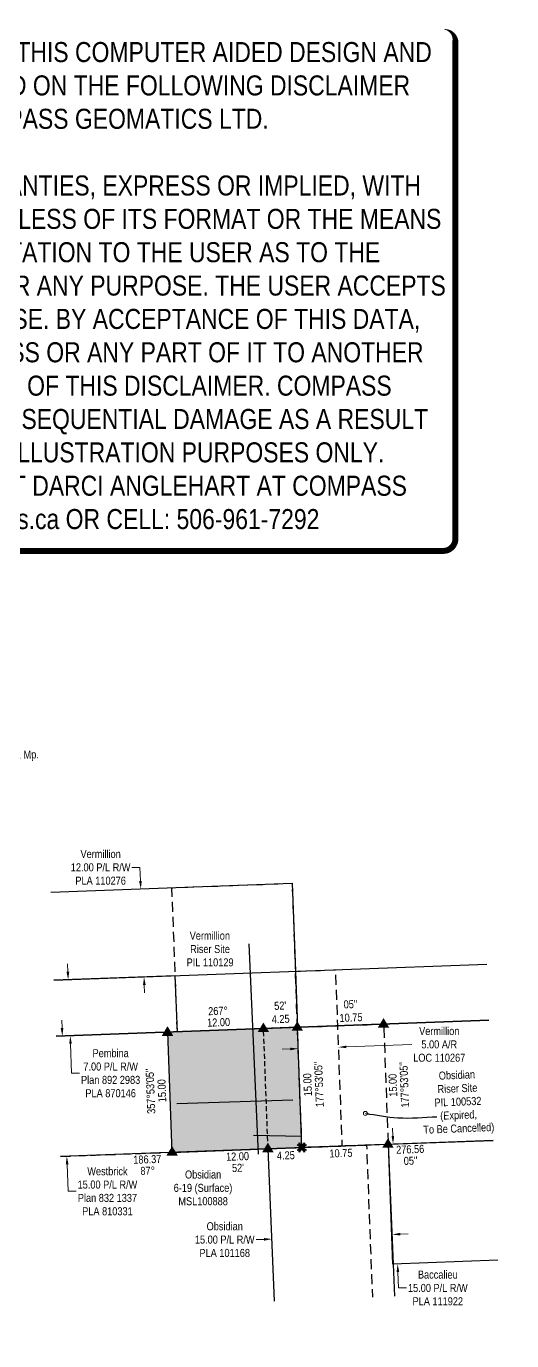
# Model space of a CAD drawing. Extents: x 592621 to 594396, y 5899332 to 5901085.
# Drawn here: x 593791 to 594396, y 5899443 to 5901085 of the extents above; entities that cross this region are included whole.
import ezdxf
from ezdxf.enums import TextEntityAlignment as Align

# ---------------------------------------------------------------- set-up
doc = ezdxf.new("R2010")
doc.units = 0
doc.header["$LTSCALE"] = 5
doc.header["$PDSIZE"] = 0.5
doc.linetypes.add('foc-ACCESSROAD', pattern=[3.75, 2.5, -1.25])
doc.linetypes.add('foc-TRAV', pattern=[1.875, 1.25, -0.625])
doc.layers.get('Defpoints').update_dxf_attribs({"color": 9})
doc.layers.add('AS-PIPE-AG', color=7, linetype='Continuous', true_color=0x7d00fa)
for name, color, linetype in [('C-AR', 13, 'foc-ACCESSROAD'), ('C-RW', 13, 'Continuous'), ('C-WS', 13, 'foc-ACCESSROAD'), ('F-AR', 190, 'foc-ACCESSROAD'), ('F-RW', 190, 'Continuous'), ('F-WS', 190, 'foc-ACCESSROAD'), ('L-BD', 7, 'Continuous'), ('L-MON', 1, 'Continuous'), ('P-PROPOSED', 10, 'Continuous'), ('P-PROPOSED-H', 21, 'Continuous'), ('P-TRAV', 4, 'foc-TRAV')]:
    doc.layers.add(name, color=color, linetype=linetype)
for name, color, linetype, lineweight in [('C-RW-T', 13, 'Continuous', 9), ('C-WS-T', 13, 'Continuous', 9), ('F-AR-T', 190, 'Continuous', 9), ('F-RW-T', 190, 'Continuous', 9), ('F-WS-T', 190, 'Continuous', 9)]:
    doc.layers.add(name, color=color, linetype=linetype, lineweight=lineweight)
doc.layers.add('DISCLAIMER', color=7, linetype='Continuous', plot=False)
doc.styles.add('175L', font='ARIALN.TTF', dxfattribs={"height": 20})
doc.styles.add('80', font='ARIALN.TTF', dxfattribs={"height": 10})
doc.styles.add('80CG', font='ARIALN.TTF', dxfattribs={"height": 10})
doc.styles.add('80L', font='ARIALN.TTF', dxfattribs={"height": 10})
doc.dimstyles.new('Compass 5 000', dxfattribs={"dimscale": 5, "dimtxt": 9, "dimasz": 2, "dimexe": 0.2, "dimexo": 0.0625, "dimgap": 0.5, "dimtad": 0, "dimtih": 1, "dimtoh": 1, "dimzin": 0, "dimdsep": 46, "dimtxsty": '80CG', "dimcen": 0.1, "dimse1": 1, "dimse2": 1, "dimclrd": 256, "dimclrt": 256, "dimaunit": 1, "dimadec": 4, "dimazin": 0, "dimtfac": 0.06, "dimtofl": 0, "dimtmove": 0, "dimatfit": 1, "dimfxl": 0.2, "dimtolj": 1, "dimtzin": 0, "dimlwd": -1, "dimarcsym": 0})

# ---------------------------------------------------------------- blocks, each defined once
blk = doc.blocks.new('Disclaimer_Legal')
at = {"layer": 'DISCLAIMER', "color": 254, "flags": 128}
blk.add_lwpolyline([(-3612.9, -1104.6, 37.5, 37.5, 0), (4096.1, -1104.6, 37.5, 37.5, 0.414214), (4171.1, -1029.6, 37.5, 37.5, 0), (4171.1, 2078.7, 37.5, 0, 0.414214), (4096.1, 2153.7, 0, 0, 0), (-3612.9, 2153.7, 0, 0, 0.414214), (-3687.9, 2078.7, 0, 0, 0), (-3687.9, -1029.6, 0, 37.5, 0.414214)], format="xyseb", close=True, dxfattribs=at)
at = {"layer": 'DISCLAIMER', "color": 254, "insert": (241.6, 533.9), "char_height": 125, "width": 7717.568, "attachment_point": 5, "style": '80'}
blk.add_mtext('NOTICE TO THE CORPORATION, PERSON &/OR PERSONS REGARDING THIS COMPUTER AIDED DESIGN AND DRAFTING (CADD) FILES. ACCEPTANCE OF THE CADD DATA IS BASED ON THE FOLLOWING DISCLAIMER WHICH COVERS ALL CADD DATA RECIEVED FROM COMPASS GEOMATICS LTD.\\P{\\fArial Narrow|b1|i0|c0|p34;DISCLAIMER}\\PCOMPASS GEOMATICS LTD. MAKES NO REPRESENTATION OR WARRANTIES, EXPRESS OR IMPLIED, WITH RESPECT TO THE REUSE OF THE DATA PROVIDED HEREWITH, REGARDLESS OF ITS FORMAT OR THE MEANS OF ITS TRANSMISSION. THERE IS NO GUARANTEE OR REPRESENTATION TO THE USER AS TO THE ACCURACY, CURRENCY, SUITABILITY OR RELIABILITY OF THIS DATA FOR ANY PURPOSE. THE USER ACCEPTS THE DATA "AS IS", AND ASSUMES ALL RISKS ASSOCIATED WITH ITS USE. BY ACCEPTANCE OF THIS DATA, THE USER AGREES NOT TO TRANSMIT THIS DATA OR PROVIDE ACCESS OR ANY PART OF IT TO ANOTHER PARTY UNLESS THE USER SHALL INCLUDE WITH THE DATA A COPY OF THIS DISCLAIMER. COMPASS GEOMATICS LTD. ASSUMES NO RESPONSIBILITY FOR ACTUAL OR CONSEQUENTIAL DAMAGE AS A RESULT OF ANY USER\'S RELIANCE ON THIS DATA. THIS CADD FILE IS FOR ILLUSTRATION PURPOSES ONLY.\\PIF YOU REQUIRE MORE ACCURATE INFORMATION, PLEASE CONTACT DARCI ANGLEHART AT COMPASS GEOMATICS LTD. VIA EMAIL: darci.anglehart@compassgeomatics.ca OR CELL: 506-961-7292', dxfattribs=at)
blk = doc.blocks.new('*D64')
at = {"layer": 'C-RW-T', "transparency": 16777216}
for p, q in [((594087.3, 5899569.4), (594077.3, 5899569.1)), ((594257.2, 5899575.9), (594267.2, 5899576.3))]:
    blk.add_line(p, q, dxfattribs=at)
for points in [[(594257.2, 5899577.6), (594257.3, 5899574.3), (594247.2, 5899575.5)], [(594087.3, 5899571.1), (594087.4, 5899567.8), (594097.3, 5899569.8)]]:
    blk.add_solid(points, dxfattribs=at)
at = {"layer": 'Defpoints', "color": 0, "transparency": 16777216}
for p in [(594097.3, 5899569.8), (594252.1, 5899448.6), (594102.2, 5899442.8)]:
    blk.add_point(p, dxfattribs=at)
at = {"layer": 'C-RW-T', "transparency": 16777216, "insert": (594038.2, 5899569.1), "char_height": 10, "attachment_point": 5, "style": '80CG'}
blk.add_mtext('\\A1;Obsidian\\P15.00 P/L R/W\\PPLA 101168', dxfattribs=at)
blk = doc.blocks.new('*D65')
at = {"layer": 'Defpoints', "color": 0, "transparency": 16777216}
for p in [(594180, 5899809.6), (594130.3, 5899800.6), (594180.2, 5899802.4)]:
    blk.add_point(p, dxfattribs=at)
at = {"layer": 'F-AR-T', "transparency": 16777216}
for p, q in [((594120, 5899807.3), (594110, 5899807)), ((594189.9, 5899809.9), (594271.7, 5899813))]:
    blk.add_line(p, q, dxfattribs=at)
for points in [[(594119.9, 5899809), (594120.1, 5899805.7), (594130, 5899807.7)], [(594189.9, 5899811.6), (594190, 5899808.3), (594180, 5899809.6)]]:
    blk.add_solid(points, dxfattribs=at)
at = {"layer": 'F-AR-T', "transparency": 16777216, "insert": (594306, 5899813), "char_height": 10, "attachment_point": 5, "style": '80CG', "bg_fill": 3, "box_fill_scale": 1.1, "bg_fill_color": 256, "bg_fill_true_color": 13158600, "bg_fill_transparency": 0}
blk.add_mtext('\\A1;Vermillion\\P5.00 A/R\\PLOC 110267', dxfattribs=at)
blk = doc.blocks.new('*D66')
at = {"layer": 'Defpoints', "color": 0, "transparency": 16777216}
for p in [(594390.8, 5899693.8), (594254, 5899538.6), (594396.4, 5899543.9)]:
    blk.add_point(p, dxfattribs=at)
at = {"layer": 'F-RW-T', "transparency": 16777216}
for p, q in [((594248.1, 5899698.5), (594247.7, 5899708.5)), ((594254.4, 5899528.6), (594255.1, 5899508.7)), ((594255.1, 5899508.7), (594265.1, 5899508.7))]:
    blk.add_line(p, q, dxfattribs=at)
for points in [[(594249.7, 5899698.5), (594246.4, 5899698.4), (594248.4, 5899688.5)], [(594256.1, 5899528.6), (594252.7, 5899528.5), (594254, 5899538.6)]]:
    blk.add_solid(points, dxfattribs=at)
at = {"layer": 'F-RW-T', "transparency": 16777216, "insert": (594304.2, 5899508.7), "char_height": 10, "attachment_point": 5, "style": '80CG'}
blk.add_mtext('\\A1;Baccalieu\\P15.00 P/L R/W\\PPLA 111922', dxfattribs=at)
blk = doc.blocks.new('*D67')
at = {"layer": 'Defpoints', "color": 0, "transparency": 16777216}
for p in [(593877.7, 5900005.2), (593933.4, 5900007.3), (593881.8, 5899895.2)]:
    blk.add_point(p, dxfattribs=at)
at = {"layer": 'F-RW-T', "transparency": 16777216}
for p, q in [((593932.4, 5900034.2), (593922.4, 5900034.2)), ((593933, 5900017.3), (593932.4, 5900034.2)), ((593937.8, 5899887.3), (593938.2, 5899877.3))]:
    blk.add_line(p, q, dxfattribs=at)
for points in [[(593934.7, 5900017.3), (593931.3, 5900017.2), (593933.4, 5900007.3)], [(593939.5, 5899887.4), (593936.2, 5899887.2), (593937.5, 5899897.3)]]:
    blk.add_solid(points, dxfattribs=at)
at = {"layer": 'F-RW-T', "transparency": 16777216, "insert": (593883.3, 5900034.2), "char_height": 10, "attachment_point": 5, "style": '80CG'}
blk.add_mtext('\\A1;Vermillion\\P12.00 P/L R/W\\PPLA 110276', dxfattribs=at)
blk = doc.blocks.new('*D68')
at = {"layer": 'Defpoints', "color": 0, "transparency": 16777216}
for p in [(593885.6, 5899895.4), (593845.4, 5899823.8), (593888.2, 5899825.4)]:
    blk.add_point(p, dxfattribs=at)
at = {"layer": 'F-RW-T', "transparency": 16777216}
for p, q in [((593842.4, 5899903.8), (593842, 5899913.7)), ((593845.7, 5899813.8), (593847.1, 5899777)), ((593847.1, 5899777), (593857.1, 5899777))]:
    blk.add_line(p, q, dxfattribs=at)
for points in [[(593844.1, 5899903.8), (593840.7, 5899903.7), (593842.8, 5899893.8)], [(593847.4, 5899813.9), (593844.1, 5899813.8), (593845.4, 5899823.8)]]:
    blk.add_solid(points, dxfattribs=at)
at = {"layer": 'F-RW-T', "transparency": 16777216, "insert": (593895.8, 5899777), "char_height": 10, "attachment_point": 5, "style": '80CG'}
blk.add_mtext('\\A1;Pembina\\P7.00 P/L R/W\\PPlan 892 2983\\PPLA 870146', dxfattribs=at)
blk = doc.blocks.new('*D69')
at = {"layer": 'Defpoints', "color": 0, "transparency": 16777216}
for p in [(593793.6, 5899821.9), (593799.2, 5899671.7), (593841.1, 5899673.3)]:
    blk.add_point(p, dxfattribs=at)
at = {"layer": 'F-RW-T', "transparency": 16777216}
for p, q in [((593835.1, 5899833.4), (593834.8, 5899843.4)), ((593841.5, 5899663.3), (593842.7, 5899629.5)), ((593842.7, 5899629.5), (593852.7, 5899629.5))]:
    blk.add_line(p, q, dxfattribs=at)
for points in [[(593836.8, 5899833.5), (593833.5, 5899833.4), (593835.5, 5899823.4)], [(593843.2, 5899663.4), (593839.8, 5899663.2), (593841.1, 5899673.3)]]:
    blk.add_solid(points, dxfattribs=at)
at = {"layer": 'F-RW-T', "transparency": 16777216, "insert": (593891.8, 5899629.5), "char_height": 10, "attachment_point": 5, "style": '80CG'}
blk.add_mtext('\\A1;Westbrick\\P15.00 P/L R/W\\PPlan 832 1337\\PPLA 810331', dxfattribs=at)
blk = doc.blocks.new('TRIA')
blk.add_hatch(color=255).paths.add_polyline_path([(-0.04, 1.52), (-1.47, -0.87), (1.39, -0.87)])
blk = doc.blocks.new('TRIAA')
blk.add_blockref('TRIA', (0, 0))
blk = doc.blocks.new('TRIB')
at = {"color": 1}
blk.add_lwpolyline([(-1.12, -0.67), (-0.04, 1.13), (1.04, -0.67)], close=True, dxfattribs=at)
blk = doc.blocks.new('TRIBB')
blk.add_blockref('TRIB', (0, 0))
blk = doc.blocks.new('TRICC')
for name in ['TRIAA', 'TRIBB']:
    blk.add_blockref(name, (0, 0))
blk = doc.blocks.new('plspike')
blk.add_blockref('TRICC', (0, 0))
blk = doc.blocks.new('STRIA')
blk.add_hatch(color=255).paths.add_polyline_path([(-0.04, 1.52), (-1.47, -0.87), (1.39, -0.87)])
blk = doc.blocks.new('STRIAA')
blk.add_blockref('STRIA', (0, 0))
blk = doc.blocks.new('STRIB')
at = {"color": 1}
blk.add_solid([(-1.12, -0.67), (-0.04, 1.13), (1.04, -0.67)], dxfattribs=at)
blk = doc.blocks.new('STRIBB')
blk.add_blockref('STRIB', (0, 0))
blk = doc.blocks.new('STRICC')
for name in ['STRIAA', 'STRIBB']:
    blk.add_blockref(name, (0, 0))
blk = doc.blocks.new('fdspike')
blk.add_blockref('STRICC', (0, 0))
blk = doc.blocks.new('TEMP')
h = blk.add_hatch(color=255)
h.dxf.hatch_style = 1
h.paths.add_polyline_path([(0, 0.25), (-0.67, 1.15), (-0.67, 0.67), (-1.15, 0.67), (-0.25, 0), (-1.15, -0.67), (-0.67, -0.67), (-0.67, -1.15), (0, -0.25), (0.67, -1.15), (0.67, -0.67), (1.15, -0.67), (0.25, 0), (1.15, 0.67), (0.67, 0.67), (0.67, 1.15)])
h.paths.add_polyline_path([(0.57, 0.85), (0.57, 0.57), (0.85, 0.57), (0.08, 0), (0.85, -0.57), (0.57, -0.57), (0.57, -0.85), (0, -0.08), (-0.57, -0.85), (-0.57, -0.57), (-0.85, -0.57), (-0.08, 0), (-0.85, 0.57), (-0.57, 0.57), (-0.57, 0.85), (0, 0.08)], flags=16)
h = blk.add_hatch(color=1)
h.dxf.hatch_style = 1
h.paths.add_polyline_path([(0, 0.08), (-0.57, 0.85), (-0.57, 0.57), (-0.85, 0.57), (-0.08, 0), (-0.85, -0.57), (-0.57, -0.57), (-0.57, -0.85), (0, -0.08), (0.57, -0.85), (0.57, -0.57), (0.85, -0.57), (0.08, 0), (0.85, 0.57), (0.57, 0.57), (0.57, 0.85)])
at = {"color": 1}
for p, q in [((-0.08, 0), (0.08, 0)), ((0, 0.08), (0, -0.08))]:
    blk.add_line(p, q, dxfattribs=at)
at = {"color": 255, "flags": 128}
blk.add_lwpolyline([(-0.25, 0), (-1.15, 0.67), (-0.67, 0.67), (-0.67, 1.15), (0, 0.25), (0.67, 1.15), (0.67, 0.67), (1.15, 0.67), (0.25, 0), (1.15, -0.67), (0.67, -0.67), (0.67, -1.15), (0, -0.25), (-0.67, -1.15), (-0.67, -0.67), (-1.15, -0.67)], close=True, dxfattribs=at)
at = {"color": 1, "flags": 128}
blk.add_lwpolyline([(-0.08, 0), (-0.85, 0.57), (-0.57, 0.57), (-0.57, 0.85), (0, 0.08), (0.57, 0.85), (0.57, 0.57), (0.85, 0.57), (0.08, 0), (0.85, -0.57), (0.57, -0.57), (0.57, -0.85), (0, -0.08), (-0.57, -0.85), (-0.57, -0.57), (-0.85, -0.57)], close=True, dxfattribs=at)

msp = doc.modelspace()

# ---------------------------------------------------------------- hatches: boundary and pattern name
at = {"layer": 'P-PROPOSED-H'}
h = msp.add_hatch(color=256, dxfattribs=at)
h.dxf.hatch_style = 1
h.paths.add_polyline_path([(594134.591, 5899684.229), (594128.991, 5899834.375), (593966.822, 5899828.333), (593972.368, 5899678.185)])

# ---------------------------------------------------------------- linework, layer by layer
at = {"layer": 'AS-PIPE-AG', "flags": 128}
for points in [[(594080.455, 5899676.068), (594068.69, 5899938.673)], [(594123.233, 5899743.297), (593978.25, 5899738.876)], [(594134.208, 5899697.838), (594074.252, 5899699.338)]]:
    msp.add_lwpolyline(points, dxfattribs=at)
at = {"layer": 'C-RW', "flags": 128}
msp.add_lwpolyline([(594100.142, 5899492.169), (594092.284, 5899682.653), (594242.181, 5899688.238), (594250.014, 5899498.352)], dxfattribs=at)
at = {"layer": 'C-WS', "flags": 128}
msp.add_lwpolyline([(594134.591, 5899684.229), (594128.991, 5899834.375), (594236.635, 5899838.385), (594242.181, 5899688.238), (594134.591, 5899684.229)], close=True, dxfattribs=at)
msp.add_lwpolyline([(593833.25, 5899673.002), (594065.313, 5899681.648), (594096.232, 5899682.8), (594109.996, 5899683.313), (594160.009, 5899685.176), (594215.263, 5899687.235), (594221.206, 5899530.63), (594222.475, 5899497.215)], dxfattribs=at)
at = {"layer": 'F-AR', "flags": 128}
msp.add_lwpolyline([(594126.382, 5899904.326), (594176.347, 5899906.188), (594178.956, 5899836.238), (594184.556, 5899686.093), (594134.591, 5899684.229), (594128.991, 5899834.375)], close=True, dxfattribs=at)
at = {"layer": 'F-RW', "flags": 128}
for points in [[(593820.938, 5900003.094), (594122.278, 5900014.334), (594126.378, 5899904.41), (594128.991, 5899834.375), (593979.095, 5899828.79), (593976.486, 5899898.741), (593825.041, 5899893.099)], [(593825.041, 5899893.099), (594365.31, 5899913.228)], [(593827.65, 5899823.147), (594367.916, 5899843.277)], [(594367.916, 5899843.277), (593827.65, 5899823.147)], [(594373.511, 5899693.131), (593833.25, 5899673.002)], [(594379.094, 5899543.281), (594248.062, 5899538.461), (594242.474, 5899688.357), (594373.509, 5899693.175)]]:
    msp.add_lwpolyline(points, dxfattribs=at)
at = {"layer": 'F-WS', "flags": 128}
msp.add_lwpolyline([(594128.991, 5899834.375), (593979.095, 5899828.79), (593972.382, 5900008.743), (594122.278, 5900014.334), (594128.991, 5899834.375)], close=True, dxfattribs=at)
at = {"layer": 'P-PROPOSED'}
msp.add_lwpolyline([(594134.591, 5899684.229), (594128.991, 5899834.375), (593966.822, 5899828.333), (593972.368, 5899678.185)], close=True, dxfattribs=at)
at = {"layer": 'P-TRAV', "flags": 128}
msp.add_lwpolyline([(594092.284, 5899682.653), (594086.69, 5899832.799)], dxfattribs=at)

# ---------------------------------------------------------------- block references
at = {"layer": 'C-AR', "xscale": 0.2, "yscale": 0.2, "zscale": 0.2}
msp.add_blockref('Disclaimer_Legal', (593491.907, 5900650.559), dxfattribs=at)
at = {"layer": 'L-MON', "color": 62, "xscale": 5.002181501374565, "yscale": 5.002181501374565, "zscale": 5.002181501374565}
for p in [(593966.915, 5899828.004), (593972.808, 5899678.279)]:
    msp.add_blockref('plspike', p, dxfattribs=at)
at = {"layer": 'L-MON', "color": 5}
for name, p, xscale, yscale, zscale in [('fdspike', (594242.181, 5899688.238), 5.002181501374565, 5.002181501374565, 5.002181501374565), ('fdspike', (594092.284, 5899682.653), 5, 5, 5), ('TEMP', (594134.591, 5899684.229), 5.002181501374565, 5.002181501374565, 5.002181501374565)]:
    msp.add_blockref(name, p, dxfattribs=dict(at, xscale=xscale, yscale=yscale, zscale=zscale))

# ---------------------------------------------------------------- texts
at = {"layer": 'C-WS-T', "insert": (594281.327, 5899777.984), "char_height": 10.00436, "attachment_point": 1, "rotation": 2.213478, "style": '175L'}
msp.add_mtext_dynamic_manual_height_columns('\\pi23.915;Obsidian\\P\\pi21.694;Riser Site\\P\\pi17.268;PIL 100532\\P\\pi23.758;(Expired,\\P\\pi2.0605;To Be Cancelled)', width=91.68311, gutter_width=99.956, heights=[0], dxfattribs=at)
at = {"layer": 'C-WS-T', "insert": (593974.251, 5899655.476), "char_height": 9.99996, "attachment_point": 1, "style": '175L'}
msp.add_mtext_dynamic_manual_height_columns('\\pi14.379;Obsidian\\P\\pi0.2388;6-19 (Surface)\\P\\pi6.0914;MSL100888', width=72.59192, gutter_width=99.956, heights=[0], dxfattribs=at)
at = {"layer": 'L-BD', "style": '80L'}
for s, rotation, p in [('12.00', 2.1337, (594030.542, 5899840.614)), ("357°53'05''", 92.2534, (593945.491, 5899754.57)), ('15.00', 92.2534, (594248.115, 5899761.96)), ("177°53'05''", 92.2534, (594262.354, 5899762.52)), ('15.00', 92.2534, (593959.73, 5899755.131)), ('12.00', 2.1337, (594054.186, 5899673.078)), ('4.25', 2.1337, (594114.508, 5899674.359)), ('10.75', 2.1337, (594183.263, 5899677.188)), ('276.56', 2.122654, (594269.704, 5899681.977)), ('186.37', 2.13139, (593941.565, 5899669.438)), ('87°', 2.13139, (593942.095, 5899655.198)), ("52'", 2.1337, (594054.716, 5899658.838)), ("05''", 2.122654, (594270.232, 5899667.737))]:
    msp.add_text(s, height=10, rotation=rotation, dxfattribs=at).set_placement(p, align=Align.MIDDLE)
for s, height, p in [("177°53'05''", 10.00436, (594162.022, 5899734.993)), ('15.00', 10.0044, (594147.189, 5899748.477))]:
    msp.add_text(s, height=height, rotation=92.256575, dxfattribs=at).set_placement(p)
at = {"layer": 'L-MON', "insert": (593759.779, 5900178.839), "char_height": 9.98798, "attachment_point": 1, "rotation": 2.138206, "style": '80L', "bg_fill": 2}
msp.add_mtext_dynamic_manual_height_columns('\\pi1.0605;Fd.I. Mp.', width=44.27592, gutter_width=49.978, heights=[0], dxfattribs=at)

# ---------------------------------------------------------------- dimensions: what is measured, and where the dimension line sits
at = {"layer": 'C-RW-T'}
dim = msp.add_linear_dim(base=(594097.339, 5899569.824), p1=(594252.08, 5899448.553), p2=(594102.185, 5899442.833), angle=182.185582, text='Obsidian\\P15.00 P/L R/W\\PPLA 101168', dimstyle='Compass 5 000', dxfattribs=at)
dim.commit()
dim.dimension.update_dxf_attribs({"geometry": '*D64', "text_midpoint": (594038.241, 5899569.06), "dimtype": 161})
at = {"layer": 'F-RW-T', "color": 62}
for base, p1, p2, angle, text, picture, middle in [((593933.372, 5900007.288), (593881.82, 5899895.214), (593877.717, 5900005.212), 92.136132, 'Vermillion\\P12.00 P/L R/W\\PPLA 110276', '*D67', (593883.281, 5900034.244)), ((593845.365, 5899823.807), (593885.568, 5899895.354), (593888.175, 5899825.402), 272.133745, 'Pembina\\P7.00 P/L R/W\\PPlan 892 2983\\PPLA 870146', '*D68', (593895.845, 5899776.965)), ((593841.115, 5899673.295), (593793.568, 5899821.878), (593799.162, 5899671.732), 272.133745, 'Westbrick\\P15.00 P/L R/W\\PPlan 832 1337\\PPLA 810331', '*D69', (593891.831, 5899629.53)), ((594254.013, 5899538.575), (594390.838, 5899693.776), (594396.425, 5899543.883), 272.134698, 'Baccalieu\\P15.00 P/L R/W\\PPLA 111922', '*D66', (594304.211, 5899508.743))]:
    dim = msp.add_linear_dim(base=base, p1=p1, p2=p2, angle=angle, text=text, dimstyle='Compass 5 000', dxfattribs=at)
    dim.commit()
    dim.dimension.update_dxf_attribs({"geometry": picture, "text_midpoint": middle, "dimtype": 161})

# ---------------------------------------------------------------- leaders
at = {"layer": 'C-WS-T', "path_type": 1}
msp.add_leader([(594213.748, 5899726.8), (594254.342, 5899721.361), (594303.182, 5899722.545)], dimstyle='Compass 5 000', override={"dimasz": 1, "dimldrblk": 'DotBlank'}, dxfattribs=at)

# ---------------------------------------------------------------- next in the draw order: texts
at = {"layer": 'F-WS-T', "insert": (593990.116, 5899953.888), "char_height": 10.00436, "attachment_point": 1, "style": '175L', "bg_fill": 3, "box_fill_scale": 1.15, "bg_fill_color": 256, "bg_fill_true_color": 256, "bg_fill_transparency": 0}
msp.add_mtext_dynamic_manual_height_columns('\\pi4.3579;Vermillion\\P\\pi4.9346;Riser Site\\P\\pi0.46469;PIL 110129', width=58.16444, gutter_width=99.956, heights=[0], dxfattribs=at)
at = {"layer": 'L-BD', "char_height": 10, "attachment_point": 2, "rotation": 2.1337, "style": '80L', "bg_fill": 3, "box_fill_scale": 1.15, "bg_fill_color": 256, "bg_fill_true_color": 256, "bg_fill_transparency": 0}
for s, insert, width in [('267°', (594029.7, 5899859.911), 23.87217), ("52'\\P4.25", (594107.229, 5899866.424), 14.47244)]:
    msp.add_mtext(s, dxfattribs=dict(at, insert=insert, width=width))
at = {"layer": 'L-BD', "insert": (594194.997, 5899868.245), "char_height": 10, "attachment_point": 2, "rotation": 2.1337, "style": '80L', "bg_fill": 3, "box_fill_scale": 1.15, "bg_fill_color": 256, "bg_fill_true_color": 256, "bg_fill_transparency": 0}
msp.add_mtext("05''\\P10.75", dxfattribs=at)

# ---------------------------------------------------------------- next in the draw order: block references
at = {"layer": 'L-MON', "color": 5, "xscale": 5, "yscale": 5, "zscale": 5}
msp.add_blockref('fdspike', (594086.69, 5899832.799), dxfattribs=at)

# ---------------------------------------------------------------- next in the draw order: dimensions: what is measured, and where the dimension line sits
at = {"layer": 'F-AR-T'}
dim = msp.add_linear_dim(base=(594179.951, 5899809.57), p1=(594130.252, 5899800.551), p2=(594180.218, 5899802.415), angle=2.136132, text='Vermillion\\P5.00 A/R\\PLOC 110267', dimstyle='Compass 5 000', override={"dimtfill": 1}, dxfattribs=at)
dim.commit()
dim.dimension.update_dxf_attribs({"geometry": '*D65', "text_midpoint": (594306.037, 5899812.994), "dimtype": 161})

# ---------------------------------------------------------------- next in the draw order: block references
at = {"layer": 'L-MON', "color": 62, "xscale": 5.002181501374565, "yscale": 5.002181501374565, "zscale": 5.002181501374565}
msp.add_blockref('fdspike', (594128.991, 5899834.375), dxfattribs=at)
at = {"layer": 'L-MON', "color": 5, "xscale": 5.002181501374565, "yscale": 5.002181501374565, "zscale": 5.002181501374565}
msp.add_blockref('fdspike', (594236.635, 5899838.385), dxfattribs=at)

doc.saveas('drawing.dxf')
